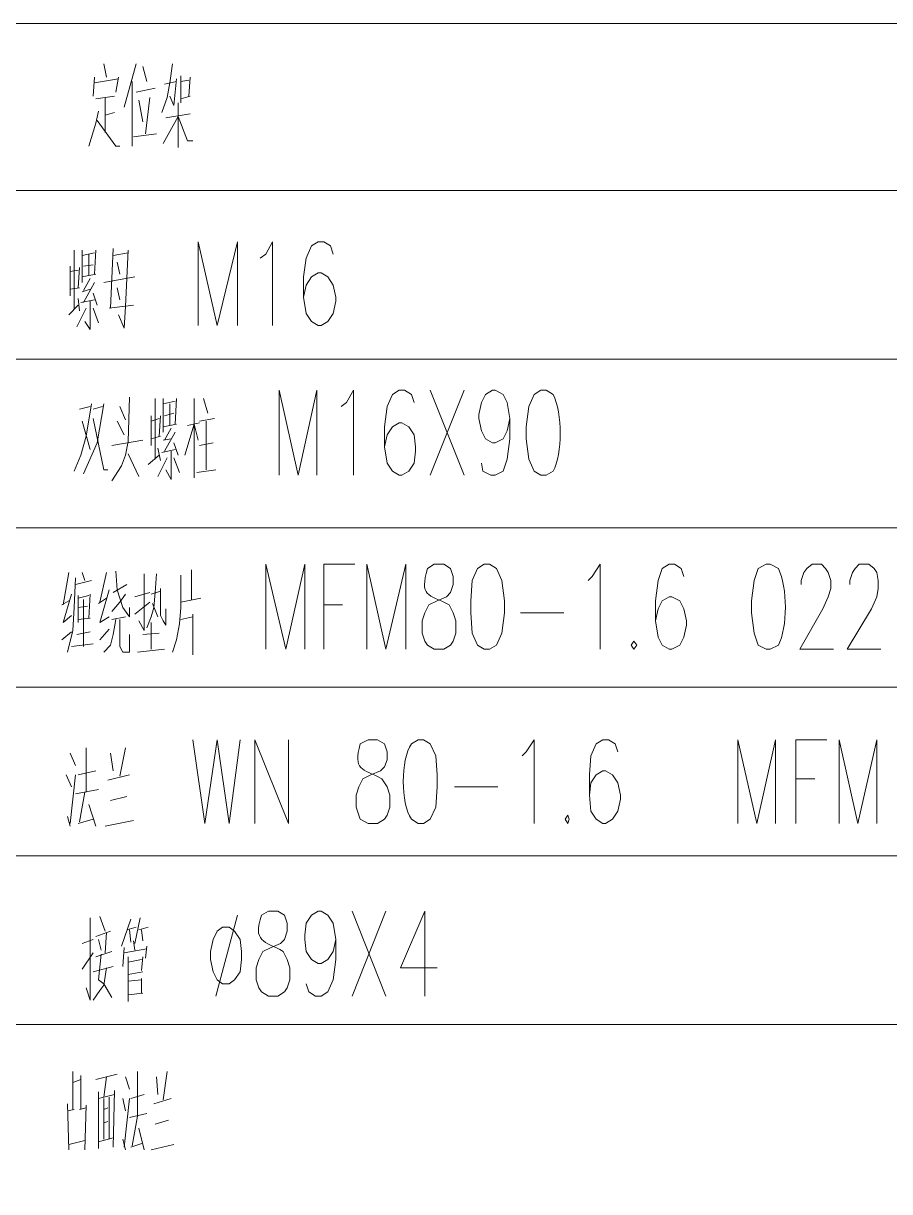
# Model space of a CAD drawing. Header units: millimetres. Extents: x 0 to 1648, y 27 to 2331.
# Drawn here: x 1283.5 to 1399, y 470.9 to 626.8 of the extents above; entities that cross this region are included whole.
import ezdxf

# ---------------------------------------------------------------- set-up
doc = ezdxf.new("R2010")
doc.units = ezdxf.units.MM
doc.layers.add('1', color=7, linetype='Continuous')

msp = doc.modelspace()

# ---------------------------------------------------------------- linework, layer by layer
at = {"layer": '1', "color": 0, "lineweight": 5}
for points in [[(1645.2, 626.811732), (1140.3, 626.811732), (1140.3, 604.491732)], [(1294.2, 621.411732), (1294.56, 619.611732)], [(1298.52, 621.411732), (1296.9, 615.651732)], [(1299.42, 621.051732), (1299.96, 619.071732)], [(1303.38, 621.411732), (1303.02, 618.891732)], [(1292.94, 619.611732), (1292.76, 617.091732)], [(1292.94, 618.891732), (1296.18, 619.431732)], [(1296.18, 619.611732), (1295.82, 617.631732)], [(1297.98, 619.071732), (1297.98, 610.431732)], [(1303.02, 618.891732), (1302.66, 616.911732), (1301.94, 614.931732)], [(1302.3, 618.711732), (1303.92, 619.071732)], [(1303.92, 619.431732), (1303.56, 615.831732), (1303.02, 617.091732)], [(1304.46, 619.791732), (1304.46, 616.191732)], [(1304.46, 619.071732), (1305.54, 619.251732)], [(1305.72, 619.611732), (1305.54, 617.091732)], [(1298.52, 617.631732), (1301.04, 618.171732)], [(1293.12, 616.731732), (1295.64, 617.091732)], [(1294.38, 616.911732), (1294.38, 612.231732)], [(1298.88, 616.551732), (1299.42, 613.671732)], [(1300.32, 616.911732), (1299.78, 612.051732)], [(1304.1, 616.191732), (1304.1, 610.251732)], [(1305.72, 617.091732), (1304.46, 616.731732)], [(1293.48, 615.111732), (1293.12, 613.491732), (1292.22, 610.431732)], [(1294.38, 614.571732), (1295.64, 614.931732)], [(1304.1, 614.391732), (1302.12, 610.791732)], [(1302.48, 614.211732), (1305.72, 614.751732)], [(1304.1, 614.391732), (1305.36, 611.151732), (1306.08, 611.151732)], [(1293.3, 613.851732), (1295.82, 610.431732), (1296.36, 610.431732)], [(1298.16, 611.691732), (1301.22, 612.051732)], [(1645.2, 604.491732), (1140.3, 604.491732), (1140.3, 581.991732)], [(1306.8, 586.491732), (1306.8, 597.651732), (1309.32, 586.491732), (1312.02, 597.651732), (1312.02, 586.491732)], [(1315.08, 595.491732), (1315.8, 596.031732), (1316.7, 597.651732), (1316.7, 586.491732)], [(1324.8, 596.031732), (1324.44, 597.111732), (1323.54, 597.651732), (1322.82, 597.651732), (1321.92, 597.111732), (1321.2, 595.491732), (1320.84, 592.971732), (1320.84, 590.271732), (1321.2, 588.111732), (1321.92, 587.031732), (1322.82, 586.491732), (1323.18, 586.491732), (1324.08, 587.031732), (1324.8, 588.111732), (1325.16, 589.731732), (1325.16, 590.271732), (1324.8, 591.891732), (1324.08, 592.971732), (1323.18, 593.511732), (1322.82, 593.511732), (1321.92, 592.971732), (1321.2, 591.891732), (1320.84, 590.271732)], [(1290.24, 596.571732), (1290.24, 588.651732)], [(1291.32, 596.571732), (1291.32, 592.251732)], [(1291.32, 595.851732), (1292.94, 596.211732)], [(1292.22, 596.031732), (1292.22, 593.151732)], [(1293.12, 596.571732), (1292.94, 593.331732)], [(1295.46, 596.751732), (1295.1, 588.831732)], [(1297.44, 596.211732), (1295.46, 595.851732)], [(1296.18, 587.931732), (1296.9, 586.131732), (1297.08, 589.011732), (1297.44, 596.571732)], [(1289.7, 594.411732), (1289.7, 590.451732)], [(1290.96, 594.231732), (1290.78, 591.531732)], [(1291.5, 594.411732), (1292.76, 594.591732)], [(1296, 594.951732), (1296.36, 593.331732)], [(1289.7, 593.691732), (1290.78, 593.871732)], [(1293.12, 593.331732), (1291.32, 592.971732)], [(1292.4, 592.791732), (1291.5, 591.171732)], [(1298.34, 592.971732), (1294.2, 592.251732)], [(1290.96, 591.531732), (1289.7, 591.351732)], [(1291.32, 590.991732), (1292.4, 591.351732)], [(1292.94, 592.251732), (1291.5, 589.551732)], [(1292.76, 590.811732), (1293.3, 589.191732)], [(1296.36, 589.911732), (1296, 591.531732)], [(1290.78, 590.091732), (1290.96, 588.471732)], [(1291.14, 589.551732), (1292.94, 589.911732)], [(1292.4, 589.731732), (1292.4, 585.951732), (1291.68, 587.031732)], [(1289.52, 587.931732), (1290.78, 589.191732)], [(1291.86, 588.831732), (1290.6, 586.311732)], [(1292.76, 588.831732), (1293.48, 586.851732)], [(1294.92, 588.831732), (1298.16, 589.191732)], [(1645.2, 581.991732), (1140.3, 581.991732), (1140.3, 559.491732)], [(1297.62, 576.951732), (1297.44, 571.011732), (1297.08, 569.211732), (1296.54, 567.771732), (1295.28, 565.791732)], [(1301.04, 576.771732), (1301.04, 568.671732)], [(1302.12, 576.771732), (1302.12, 572.271732)], [(1303.92, 576.771732), (1303.74, 573.351732)], [(1306.26, 576.771732), (1306.26, 566.151732)], [(1307.52, 576.771732), (1308.06, 574.791732)], [(1317.6, 566.511732), (1317.6, 577.851732), (1320.12, 566.511732), (1322.64, 577.851732), (1322.64, 566.511732)], [(1325.88, 575.691732), (1326.6, 576.231732), (1327.5, 577.851732), (1327.5, 566.511732)], [(1335.6, 576.231732), (1335.24, 577.311732), (1334.34, 577.851732), (1333.62, 577.851732), (1332.72, 577.311732), (1332, 575.691732), (1331.64, 572.991732), (1331.64, 570.291732), (1332, 568.131732), (1332.72, 567.051732), (1333.62, 566.511732), (1333.98, 566.511732), (1334.88, 567.051732), (1335.6, 568.131732), (1335.78, 569.751732), (1335.78, 570.291732), (1335.6, 571.911732), (1334.88, 572.991732), (1333.98, 573.531732), (1333.62, 573.531732), (1332.72, 572.991732), (1332, 571.911732), (1331.64, 570.291732)], [(1337.76, 577.851732), (1342.26, 566.511732)], [(1342.26, 577.851732), (1337.76, 566.511732)], [(1348.38, 574.071732), (1348.02, 572.451732), (1347.48, 571.371732), (1346.4, 570.831732), (1346.04, 570.831732), (1345.14, 571.371732), (1344.6, 572.451732), (1344.24, 574.071732), (1344.24, 574.611732), (1344.6, 576.231732), (1345.14, 577.311732), (1346.04, 577.851732), (1346.4, 577.851732), (1347.48, 577.311732), (1348.02, 576.231732), (1348.38, 574.071732), (1348.38, 571.371732), (1348.02, 568.671732), (1347.48, 567.051732), (1346.4, 566.511732), (1345.86, 566.511732), (1344.78, 567.051732), (1344.6, 568.131732)], [(1292.58, 576.051732), (1291.86, 571.731732), (1291.14, 569.211732), (1290.24, 567.051732)], [(1290.96, 575.331732), (1292.4, 575.691732)], [(1294.2, 576.051732), (1293.3, 570.831732), (1291.5, 566.691732)], [(1292.76, 575.331732), (1294.02, 575.691732)], [(1296.36, 575.691732), (1297.08, 573.891732)], [(1302.12, 576.051732), (1303.74, 576.411732)], [(1303.02, 576.051732), (1303.02, 573.171732)], [(1291.32, 573.711732), (1292.4, 569.931732)], [(1292.76, 574.071732), (1294.2, 567.231732), (1294.74, 567.231732)], [(1296.9, 571.911732), (1296, 573.711732)], [(1300.5, 574.431732), (1300.5, 570.471732)], [(1300.5, 573.711732), (1301.58, 574.071732)], [(1301.76, 574.431732), (1301.58, 571.731732)], [(1302.3, 574.431732), (1303.56, 574.791732)], [(1306.98, 573.711732), (1308.96, 574.071732)], [(1307.88, 573.711732), (1307.88, 567.231732)], [(1303.92, 573.351732), (1302.12, 572.991732)], [(1303.2, 572.811732), (1302.3, 571.191732)], [(1303.74, 572.271732), (1302.3, 569.751732)], [(1305, 569.211732), (1306.26, 573.351732), (1306.8, 571.191732)], [(1305.36, 573.171732), (1306.98, 573.531732)], [(1295.28, 570.471732), (1299.42, 571.191732)], [(1301.76, 571.731732), (1300.5, 571.371732)], [(1302.12, 571.191732), (1303.2, 571.371732)], [(1303.56, 570.831732), (1304.1, 569.211732)], [(1306.98, 570.471732), (1308.78, 570.831732)], [(1297.44, 569.391732), (1298.88, 566.331732)], [(1300.14, 567.951732), (1301.58, 569.211732)], [(1301.4, 570.111732), (1301.76, 568.491732)], [(1301.94, 569.571732), (1303.74, 569.931732)], [(1303.2, 569.751732), (1303.2, 565.971732), (1302.48, 567.231732)], [(1302.66, 568.851732), (1301.4, 566.331732)], [(1303.56, 568.851732), (1304.28, 566.871732)], [(1306.62, 566.871732), (1309.14, 567.231732)], [(1645.2, 559.491732), (1140.3, 559.491732), (1140.3, 537.171732)], [(1289.52, 553.551732), (1288.8, 549.231732)], [(1291.68, 552.471732), (1291.32, 553.551732)], [(1294.56, 553.551732), (1293.66, 549.591732)], [(1295.82, 553.731732), (1296, 551.211732)], [(1305.9, 553.911732), (1305.9, 549.951732)], [(1315.8, 543.291732), (1315.8, 554.631732), (1318.5, 543.291732), (1321.02, 554.631732), (1321.02, 543.291732)], [(1323.54, 543.291732), (1323.54, 554.631732), (1327.68, 554.631732)], [(1329.3, 543.291732), (1329.3, 554.631732), (1331.82, 543.291732), (1334.52, 554.631732), (1334.52, 543.291732)], [(1344.96, 554.631732), (1344.06, 554.091732), (1343.34, 552.471732), (1343.16, 549.771732), (1343.16, 548.151732), (1343.34, 545.451732), (1344.06, 543.831732), (1344.96, 543.291732), (1345.68, 543.291732), (1346.58, 543.831732), (1347.3, 545.451732), (1347.66, 548.151732), (1347.66, 549.771732), (1347.3, 552.471732), (1346.58, 554.091732), (1345.68, 554.631732), (1344.96, 554.631732)], [(1358.82, 552.471732), (1359.36, 553.011732), (1360.44, 554.631732), (1360.44, 543.291732)], [(1371.6, 553.011732), (1371.24, 554.091732), (1370.34, 554.631732), (1369.62, 554.631732), (1368.72, 554.091732), (1368.18, 552.471732), (1367.82, 549.771732), (1367.82, 547.071732), (1368.18, 544.911732), (1368.72, 543.831732), (1369.62, 543.291732), (1369.98, 543.291732), (1371.06, 543.831732), (1371.6, 544.911732), (1371.96, 546.531732), (1371.96, 547.071732), (1371.6, 548.691732), (1371.06, 549.771732), (1369.98, 550.311732), (1369.62, 550.311732), (1368.72, 549.771732), (1368.18, 548.691732), (1367.82, 547.071732)], [(1387.26, 551.931732), (1387.26, 552.471732), (1387.62, 553.551732), (1387.98, 554.091732), (1388.7, 554.631732), (1389.96, 554.631732), (1390.5, 554.091732), (1390.86, 553.551732), (1391.22, 552.471732), (1391.22, 551.391732), (1390.86, 550.311732), (1390.14, 548.691732), (1387.08, 543.291732), (1391.58, 543.291732)], [(1393.74, 551.931732), (1393.74, 552.471732), (1394.1, 553.551732), (1394.46, 554.091732), (1395, 554.631732), (1396.26, 554.631732), (1396.98, 554.091732), (1397.34, 553.551732), (1397.52, 552.471732), (1397.52, 551.391732), (1397.34, 550.311732), (1396.62, 548.691732), (1393.38, 543.291732), (1397.88, 543.291732)], [(1290.42, 552.831732), (1290.24, 548.871732), (1290.06, 545.811732), (1289.34, 542.931732)], [(1290.42, 551.931732), (1292.58, 552.471732)], [(1295.46, 550.851732), (1297.26, 551.931732)], [(1299.6, 553.371732), (1299.6, 545.811732), (1298.88, 547.071732)], [(1301.22, 553.371732), (1301.04, 550.851732), (1300.86, 548.871732)], [(1304.46, 553.191732), (1304.46, 548.871732), (1304.28, 546.711732), (1303.92, 544.551732), (1303.38, 542.931732)], [(1289.88, 547.791732), (1288.8, 546.891732), (1289.88, 550.671732)], [(1292.22, 550.491732), (1290.78, 550.131732)], [(1290.78, 550.491732), (1290.78, 546.891732)], [(1292.22, 547.431732), (1292.4, 550.671732)], [(1294.92, 551.211732), (1293.66, 546.891732)], [(1295.28, 548.331732), (1296.36, 549.591732), (1297.08, 550.671732)], [(1296, 551.211732), (1296.72, 548.871732), (1297.62, 547.611732)], [(1298.34, 550.311732), (1300.32, 550.851732)], [(1300.5, 550.671732), (1301.76, 551.031732)], [(1301.76, 551.391732), (1301.76, 548.871732)], [(1288.62, 549.231732), (1289.52, 549.771732)], [(1290.78, 548.871732), (1292.04, 549.051732)], [(1291.5, 543.651732), (1291.5, 549.951732)], [(1293.48, 549.411732), (1294.56, 550.131732)], [(1297.62, 547.611732), (1297.62, 548.871732)], [(1298.34, 547.971732), (1300.32, 549.591732)], [(1299.96, 546.171732), (1300.5, 547.611732), (1300.86, 548.871732)], [(1300.68, 549.411732), (1301.4, 547.611732)], [(1301.76, 548.871732), (1301.76, 547.791732), (1302.12, 547.071732)], [(1304.46, 549.591732), (1307.16, 550.131732)], [(1323.54, 549.231732), (1326.06, 549.231732)], [(1290.78, 547.251732), (1292.4, 547.431732)], [(1294.92, 547.611732), (1293.66, 546.891732)], [(1295.82, 547.251732), (1295.46, 545.271732), (1295.1, 543.831732), (1294.2, 542.931732)], [(1297.08, 547.611732), (1295.28, 547.251732)], [(1296.36, 547.251732), (1296.36, 543.651732), (1296.72, 542.931732), (1297.62, 542.931732), (1297.62, 545.271732)], [(1302.48, 546.531732), (1302.48, 548.691732)], [(1304.46, 547.251732), (1306.08, 547.611732)], [(1306.08, 547.971732), (1306.08, 542.571732)], [(1349.82, 548.151732), (1355.58, 548.151732)], [(1289.88, 545.631732), (1288.62, 544.551732)], [(1292.4, 545.631732), (1290.6, 545.271732)], [(1293.66, 544.551732), (1294.92, 545.991732)], [(1300.5, 546.891732), (1300.5, 543.291732)], [(1302.48, 546.531732), (1302.12, 547.071732)], [(1299.42, 545.271732), (1301.58, 545.451732)], [(1364.94, 544.371732), (1364.58, 543.831732), (1364.94, 543.291732), (1365.3, 543.831732), (1364.94, 544.371732)], [(1289.88, 543.651732), (1292.76, 544.011732)], [(1298.7, 542.931732), (1302.3, 543.291732)], [(1645.2, 538.251732), (1140.3, 538.251732), (1140.3, 515.751732)], [(1291.86, 524.211732), (1291.86, 530.151732)], [(1297.08, 530.151732), (1296.36, 526.371732)], [(1306.08, 531.231732), (1307.7, 520.071732), (1309.32, 531.231732), (1310.94, 520.071732), (1312.38, 531.231732)], [(1314.36, 520.071732), (1314.36, 531.231732), (1318.86, 520.071732), (1318.86, 531.231732)], [(1350, 529.071732), (1350.54, 529.611732), (1351.62, 531.231732), (1351.62, 520.071732)], [(1362.78, 529.611732), (1362.42, 530.691732), (1361.52, 531.231732), (1360.8, 531.231732), (1359.9, 530.691732), (1359.18, 529.071732), (1359, 526.551732), (1359, 523.851732), (1359.18, 521.691732), (1359.9, 520.611732), (1360.8, 520.071732), (1361.16, 520.071732), (1362.06, 520.611732), (1362.78, 521.691732), (1363.14, 523.311732), (1363.14, 523.851732), (1362.78, 525.471732), (1362.06, 526.551732), (1361.16, 527.091732), (1360.8, 527.091732), (1359.9, 526.551732), (1359.18, 525.471732), (1359, 523.851732)], [(1378.8, 520.071732), (1378.8, 531.231732), (1381.32, 520.071732), (1383.84, 531.231732), (1383.84, 520.071732)], [(1386.54, 520.071732), (1386.54, 531.231732), (1390.68, 531.231732)], [(1392.3, 520.071732), (1392.3, 531.231732), (1394.82, 520.071732), (1397.34, 531.231732), (1397.34, 520.071732)], [(1289.7, 529.431732), (1290.42, 527.811732)], [(1295.1, 529.431732), (1295.46, 527.091732)], [(1290.78, 526.551732), (1293.12, 527.091732)], [(1289.16, 526.551732), (1289.88, 524.931732)], [(1289.7, 520.071732), (1290.42, 526.551732)], [(1297.62, 526.551732), (1294.74, 525.831732)], [(1386.54, 526.011732), (1389.06, 526.011732)], [(1290.42, 524.031732), (1293.48, 524.571732)], [(1290.96, 520.251732), (1291.68, 524.211732)], [(1341, 524.931732), (1346.76, 524.931732)], [(1292.22, 522.591732), (1293.12, 519.711732)], [(1295.1, 523.131732), (1297.26, 523.671732)], [(1289.34, 520.971732), (1289.7, 519.711732)], [(1356.12, 521.151732), (1355.76, 520.611732), (1356.12, 520.071732), (1356.3, 520.611732), (1356.12, 521.151732)], [(1290.78, 520.071732), (1292.76, 520.611732)], [(1294.38, 519.711732), (1298.16, 520.431732)], [(1645.2, 515.751732), (1140.3, 515.751732), (1140.3, 493.251732)], [(1325.16, 504.591732), (1324.8, 502.971732), (1324.08, 501.891732), (1323.18, 501.351732), (1322.82, 501.351732), (1321.92, 501.891732), (1321.2, 502.971732), (1321.02, 504.591732), (1321.02, 505.131732), (1321.2, 506.751732), (1321.92, 507.831732), (1322.82, 508.371732), (1323.18, 508.371732), (1324.08, 507.831732), (1324.8, 506.751732), (1325.16, 504.591732), (1325.16, 501.891732), (1324.8, 499.191732), (1324.08, 497.571732), (1323.18, 497.031732), (1322.46, 497.031732), (1321.56, 497.571732), (1321.2, 498.651732)], [(1327.32, 508.371732), (1331.82, 497.031732)], [(1331.82, 508.371732), (1327.32, 497.031732)], [(1337.04, 508.371732), (1333.8, 500.811732), (1338.66, 500.811732)], [(1337.04, 508.371732), (1337.04, 497.031732)], [(1292.4, 507.471732), (1292.4, 496.491732), (1291.86, 498.111732)], [(1293.66, 507.651732), (1294.38, 505.671732)], [(1297.8, 507.291732), (1296.54, 503.691732)], [(1299.06, 507.471732), (1298.34, 504.051732)], [(1312.02, 507.831732), (1309.14, 497.031732)], [(1293.12, 504.951732), (1295.1, 505.671732)], [(1294.56, 505.491732), (1294.38, 502.791732)], [(1297.26, 505.851732), (1298.52, 506.211732)], [(1297.8, 504.231732), (1297.62, 505.851732)], [(1298.88, 505.851732), (1300.14, 506.211732)], [(1299.24, 505.851732), (1299.42, 504.411732)], [(1310.04, 506.211732), (1309.32, 505.671732), (1308.78, 504.591732), (1308.42, 502.971732), (1308.42, 501.891732), (1308.78, 500.271732), (1309.32, 499.191732), (1310.04, 498.651732), (1310.94, 498.651732), (1311.66, 499.191732), (1312.38, 500.271732), (1312.56, 501.891732), (1312.56, 502.971732), (1312.38, 504.591732), (1311.66, 505.671732), (1310.94, 506.211732), (1310.04, 506.211732)], [(1292.76, 504.591732), (1291.32, 504.051732)], [(1293.84, 503.151732), (1293.48, 504.591732)], [(1296.9, 503.511732), (1296.72, 500.991732)], [(1298.16, 504.411732), (1298.34, 503.151732)], [(1299.96, 503.691732), (1299.78, 502.071732)], [(1291.32, 500.631732), (1292.76, 502.791732)], [(1295.28, 502.971732), (1293.12, 502.251732)], [(1293.84, 502.611732), (1293.48, 499.191732)], [(1296.9, 502.791732), (1299.96, 503.331732)], [(1297.44, 502.251732), (1297.44, 496.311732)], [(1299.42, 502.251732), (1299.24, 500.451732)], [(1292.76, 500.271732), (1295.46, 500.991732)], [(1294.56, 500.811732), (1294.2, 498.471732)], [(1297.44, 501.531732), (1299.24, 501.891732)], [(1294.2, 498.651732), (1293.48, 499.191732)], [(1297.44, 499.911732), (1299.42, 500.271732)], [(1299.24, 499.191732), (1297.44, 499.011732)], [(1299.24, 499.371732), (1299.24, 497.391732)], [(1292.76, 496.491732), (1293.66, 497.751732), (1294.2, 498.471732)], [(1294.2, 498.651732), (1295.28, 496.851732)], [(1299.42, 497.391732), (1297.44, 497.211732)], [(1645.2, 493.251732), (1140.3, 493.251732), (1140.3, 470.931732)], [(1290.06, 486.951732), (1290.06, 481.911732)], [(1291.14, 486.411732), (1291.14, 481.911732)], [(1296, 486.591732), (1293.12, 485.871732)], [(1298.7, 481.011732), (1298.7, 486.951732)], [(1302.66, 486.951732), (1302.12, 483.171732)], [(1290.06, 485.511732), (1291.14, 485.871732)], [(1294.2, 483.531732), (1294.56, 486.231732)], [(1297.08, 486.231732), (1297.62, 484.611732)], [(1301.22, 486.231732), (1301.4, 483.891732)], [(1293.48, 484.251732), (1293.48, 476.691732)], [(1295.64, 483.891732), (1293.48, 483.351732)], [(1294.2, 483.351732), (1294.2, 477.951732)], [(1294.92, 483.531732), (1294.92, 477.951732)], [(1295.46, 476.871732), (1295.64, 484.431732)], [(1296.72, 483.351732), (1297.08, 481.731732)], [(1296.9, 476.871732), (1297.62, 483.351732)], [(1297.8, 483.351732), (1299.6, 483.891732)], [(1303.2, 483.351732), (1300.86, 482.631732)], [(1289.34, 482.631732), (1289.52, 476.511732)], [(1289.34, 481.731732), (1290.24, 481.911732)], [(1290.96, 481.911732), (1291.86, 482.091732)], [(1291.86, 482.451732), (1291.68, 476.511732)], [(1294.74, 482.091732), (1294.2, 481.911732)], [(1294.2, 480.111732), (1294.74, 480.291732)], [(1297.62, 480.831732), (1299.96, 481.371732)], [(1297.98, 477.051732), (1298.7, 481.011732)], [(1301.04, 479.931732), (1302.84, 480.471732)], [(1298.88, 479.391732), (1299.6, 476.511732)], [(1289.52, 477.231732), (1291.68, 477.771732)], [(1293.48, 477.591732), (1295.46, 478.131732)], [(1296.72, 477.951732), (1297.08, 476.511732)], [(1297.8, 476.871732), (1299.42, 477.411732)], [(1300.5, 476.511732), (1303.56, 477.231732)]]:
    msp.add_lwpolyline(points, dxfattribs=at)
for points, knots in [([(1352.52, 577.851732), (1352.52, 577.851732), (1351.62, 577.311732), (1351.62, 577.311732), (1351.62, 577.311732), (1350.9, 575.691732), (1350.9, 575.691732), (1350.9, 575.691732), (1350.54, 572.991732), (1350.54, 572.991732), (1350.54, 572.991732), (1350.54, 571.371732), (1350.54, 571.371732), (1350.54, 571.371732), (1350.9, 568.671732), (1350.9, 568.671732), (1350.9, 568.671732), (1351.62, 567.051732), (1351.62, 567.051732), (1351.62, 567.051732), (1352.52, 566.511732), (1352.52, 566.511732), (1352.52, 566.511732), (1353.24, 566.511732), (1353.24, 566.511732), (1353.24, 566.511732), (1354.14, 567.051732), (1354.14, 567.051732), (1355.4, 569.391732), (1355.4, 574.791732), (1354.14, 577.311732), (1354.14, 577.311732), (1353.24, 577.851732), (1353.24, 577.851732), (1353.24, 577.851732), (1352.52, 577.851732), (1352.52, 577.851732)], [0, 0, 0, 0, 1, 1, 1, 2, 2, 2, 3, 3, 3, 4, 4, 4, 5, 5, 5, 6, 6, 6, 7, 7, 7, 8, 8, 8, 9, 9, 9, 10, 10, 10, 11, 11, 11, 12, 12, 12, 12]), ([(1338.3, 554.631732), (1338.3, 554.631732), (1337.4, 554.091732), (1337.4, 554.091732), (1336.32, 550.311732), (1337.4, 550.671732), (1340.28, 549.231732), (1340.28, 549.231732), (1340.82, 548.151732), (1340.82, 548.151732), (1340.82, 548.151732), (1341.18, 547.071732), (1341.18, 547.071732), (1341.18, 547.071732), (1341.18, 545.451732), (1341.18, 545.451732), (1341.18, 545.451732), (1340.82, 544.371732), (1340.82, 544.371732), (1340.82, 544.371732), (1340.46, 543.831732), (1340.46, 543.831732), (1340.46, 543.831732), (1339.56, 543.291732), (1339.56, 543.291732), (1339.56, 543.291732), (1338.3, 543.291732), (1338.3, 543.291732), (1338.3, 543.291732), (1337.4, 543.831732), (1337.4, 543.831732), (1337.4, 543.831732), (1337.04, 544.371732), (1337.04, 544.371732), (1337.04, 544.371732), (1336.68, 545.451732), (1336.68, 545.451732), (1336.68, 545.451732), (1336.68, 547.071732), (1336.68, 547.071732), (1336.68, 547.071732), (1337.04, 548.151732), (1337.04, 548.151732), (1337.04, 548.151732), (1337.58, 549.231732), (1337.58, 549.231732), (1337.58, 549.231732), (1338.66, 549.771732), (1338.66, 549.771732), (1338.66, 549.771732), (1339.92, 550.311732), (1339.92, 550.311732), (1339.92, 550.311732), (1340.46, 550.851732), (1340.46, 550.851732), (1340.46, 550.851732), (1340.82, 551.931732), (1340.82, 551.931732), (1340.82, 551.931732), (1340.82, 553.011732), (1340.82, 553.011732), (1340.82, 553.011732), (1340.46, 554.091732), (1340.46, 554.091732), (1340.46, 554.091732), (1339.56, 554.631732), (1339.56, 554.631732), (1339.56, 554.631732), (1338.3, 554.631732), (1338.3, 554.631732)], [0, 0, 0, 0, 1, 1, 1, 2, 2, 2, 3, 3, 3, 4, 4, 4, 5, 5, 5, 6, 6, 6, 7, 7, 7, 8, 8, 8, 9, 9, 9, 10, 10, 10, 11, 11, 11, 12, 12, 12, 13, 13, 13, 14, 14, 14, 15, 15, 15, 16, 16, 16, 17, 17, 17, 18, 18, 18, 19, 19, 19, 20, 20, 20, 21, 21, 21, 22, 22, 22, 23, 23, 23, 23]), ([(1382.58, 554.631732), (1382.58, 554.631732), (1381.5, 554.091732), (1381.5, 554.091732), (1381.5, 554.091732), (1380.96, 552.471732), (1380.96, 552.471732), (1380.96, 552.471732), (1380.6, 549.771732), (1380.6, 549.771732), (1380.6, 549.771732), (1380.6, 548.151732), (1380.6, 548.151732), (1380.6, 548.151732), (1380.96, 545.451732), (1380.96, 545.451732), (1380.96, 545.451732), (1381.5, 543.831732), (1381.5, 543.831732), (1381.5, 543.831732), (1382.58, 543.291732), (1382.58, 543.291732), (1382.58, 543.291732), (1383.12, 543.291732), (1383.12, 543.291732), (1383.12, 543.291732), (1384.2, 543.831732), (1384.2, 543.831732), (1385.46, 546.171732), (1385.46, 551.571732), (1384.2, 554.091732), (1384.2, 554.091732), (1383.12, 554.631732), (1383.12, 554.631732), (1383.12, 554.631732), (1382.58, 554.631732), (1382.58, 554.631732)], [0, 0, 0, 0, 1, 1, 1, 2, 2, 2, 3, 3, 3, 4, 4, 4, 5, 5, 5, 6, 6, 6, 7, 7, 7, 8, 8, 8, 9, 9, 9, 10, 10, 10, 11, 11, 11, 12, 12, 12, 12]), ([(1329.48, 531.231732), (1329.48, 531.231732), (1328.4, 530.691732), (1328.4, 530.691732), (1327.5, 527.091732), (1328.58, 527.451732), (1331.28, 526.011732), (1331.28, 526.011732), (1332, 524.931732), (1332, 524.931732), (1332, 524.931732), (1332.36, 523.851732), (1332.36, 523.851732), (1332.36, 523.851732), (1332.36, 522.231732), (1332.36, 522.231732), (1332.36, 522.231732), (1332, 521.151732), (1332, 521.151732), (1332, 521.151732), (1331.64, 520.611732), (1331.64, 520.611732), (1331.64, 520.611732), (1330.74, 520.071732), (1330.74, 520.071732), (1330.74, 520.071732), (1329.48, 520.071732), (1329.48, 520.071732), (1329.48, 520.071732), (1328.4, 520.611732), (1328.4, 520.611732), (1328.4, 520.611732), (1328.22, 521.151732), (1328.22, 521.151732), (1328.22, 521.151732), (1327.86, 522.231732), (1327.86, 522.231732), (1327.86, 522.231732), (1327.86, 523.851732), (1327.86, 523.851732), (1327.86, 523.851732), (1328.22, 524.931732), (1328.22, 524.931732), (1328.22, 524.931732), (1328.76, 526.011732), (1328.76, 526.011732), (1328.76, 526.011732), (1329.84, 526.551732), (1329.84, 526.551732), (1329.84, 526.551732), (1331.1, 527.091732), (1331.1, 527.091732), (1331.1, 527.091732), (1331.64, 527.631732), (1331.64, 527.631732), (1331.64, 527.631732), (1332, 528.531732), (1332, 528.531732), (1332, 528.531732), (1332, 529.611732), (1332, 529.611732), (1332, 529.611732), (1331.64, 530.691732), (1331.64, 530.691732), (1331.64, 530.691732), (1330.74, 531.231732), (1330.74, 531.231732), (1330.74, 531.231732), (1329.48, 531.231732), (1329.48, 531.231732)], [0, 0, 0, 0, 1, 1, 1, 2, 2, 2, 3, 3, 3, 4, 4, 4, 5, 5, 5, 6, 6, 6, 7, 7, 7, 8, 8, 8, 9, 9, 9, 10, 10, 10, 11, 11, 11, 12, 12, 12, 13, 13, 13, 14, 14, 14, 15, 15, 15, 16, 16, 16, 17, 17, 17, 18, 18, 18, 19, 19, 19, 20, 20, 20, 21, 21, 21, 22, 22, 22, 23, 23, 23, 23]), ([(1336.14, 531.231732), (1336.14, 531.231732), (1335.24, 530.691732), (1335.24, 530.691732), (1333.8, 528.531732), (1333.8, 522.771732), (1335.24, 520.611732), (1335.24, 520.611732), (1336.14, 520.071732), (1336.14, 520.071732), (1336.14, 520.071732), (1336.86, 520.071732), (1336.86, 520.071732), (1336.86, 520.071732), (1337.76, 520.611732), (1337.76, 520.611732), (1337.76, 520.611732), (1338.48, 522.231732), (1338.48, 522.231732), (1338.48, 522.231732), (1338.66, 524.931732), (1338.66, 524.931732), (1338.66, 524.931732), (1338.66, 526.551732), (1338.66, 526.551732), (1338.66, 526.551732), (1338.48, 529.071732), (1338.48, 529.071732), (1338.48, 529.071732), (1337.76, 530.691732), (1337.76, 530.691732), (1337.76, 530.691732), (1336.86, 531.231732), (1336.86, 531.231732), (1336.86, 531.231732), (1336.14, 531.231732), (1336.14, 531.231732)], [0, 0, 0, 0, 1, 1, 1, 2, 2, 2, 3, 3, 3, 4, 4, 4, 5, 5, 5, 6, 6, 6, 7, 7, 7, 8, 8, 8, 9, 9, 9, 10, 10, 10, 11, 11, 11, 12, 12, 12, 12]), ([(1316.16, 508.371732), (1316.16, 508.371732), (1315.26, 507.831732), (1315.26, 507.831732), (1314, 504.231732), (1315.62, 504.411732), (1318.14, 502.971732), (1318.14, 502.971732), (1318.68, 501.891732), (1318.68, 501.891732), (1318.68, 501.891732), (1319.04, 500.811732), (1319.04, 500.811732), (1319.04, 500.811732), (1319.04, 499.191732), (1319.04, 499.191732), (1319.04, 499.191732), (1318.68, 498.111732), (1318.68, 498.111732), (1318.68, 498.111732), (1318.32, 497.571732), (1318.32, 497.571732), (1318.32, 497.571732), (1317.42, 497.031732), (1317.42, 497.031732), (1317.42, 497.031732), (1316.16, 497.031732), (1316.16, 497.031732), (1316.16, 497.031732), (1315.26, 497.571732), (1315.26, 497.571732), (1315.26, 497.571732), (1314.9, 498.111732), (1314.9, 498.111732), (1314.9, 498.111732), (1314.54, 499.191732), (1314.54, 499.191732), (1314.54, 499.191732), (1314.54, 500.811732), (1314.54, 500.811732), (1314.54, 500.811732), (1314.9, 501.891732), (1314.9, 501.891732), (1314.9, 501.891732), (1315.44, 502.971732), (1315.44, 502.971732), (1315.44, 502.971732), (1316.52, 503.511732), (1316.52, 503.511732), (1316.52, 503.511732), (1317.78, 504.051732), (1317.78, 504.051732), (1317.78, 504.051732), (1318.32, 504.591732), (1318.32, 504.591732), (1318.32, 504.591732), (1318.68, 505.671732), (1318.68, 505.671732), (1318.68, 505.671732), (1318.68, 506.751732), (1318.68, 506.751732), (1318.68, 506.751732), (1318.32, 507.831732), (1318.32, 507.831732), (1318.32, 507.831732), (1317.42, 508.371732), (1317.42, 508.371732), (1317.42, 508.371732), (1316.16, 508.371732), (1316.16, 508.371732)], [0, 0, 0, 0, 1, 1, 1, 2, 2, 2, 3, 3, 3, 4, 4, 4, 5, 5, 5, 6, 6, 6, 7, 7, 7, 8, 8, 8, 9, 9, 9, 10, 10, 10, 11, 11, 11, 12, 12, 12, 13, 13, 13, 14, 14, 14, 15, 15, 15, 16, 16, 16, 17, 17, 17, 18, 18, 18, 19, 19, 19, 20, 20, 20, 21, 21, 21, 22, 22, 22, 23, 23, 23, 23])]:
    msp.add_open_spline(points, degree=3, knots=knots, dxfattribs=at)

doc.saveas('drawing.dxf')
